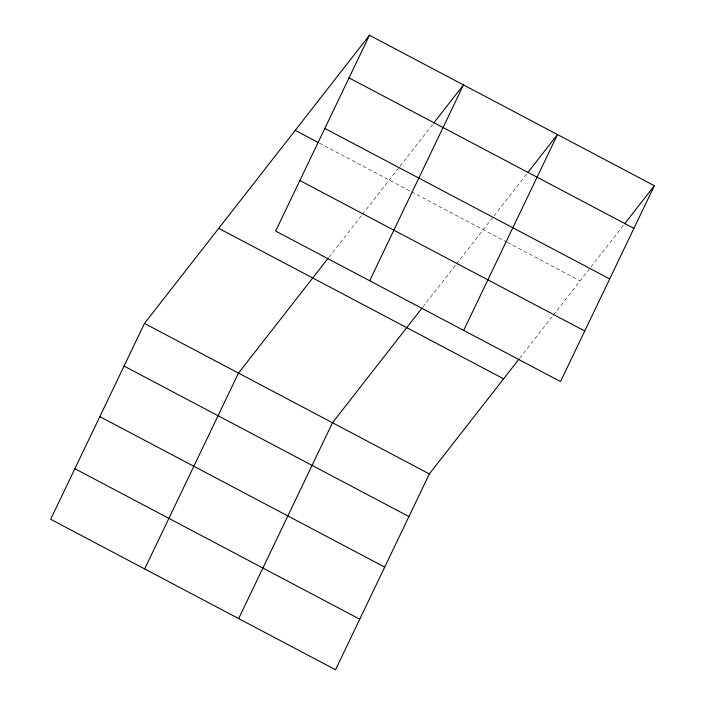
<?xml version="1.0" encoding="UTF-8"?>
<svg xmlns="http://www.w3.org/2000/svg" width="705" height="705" viewBox="0 0 705 705"><rect width="100%" height="100%" fill="white"/><g stroke="black" fill="none" stroke-linecap="round" stroke-linejoin="round"><path stroke-width="0.53" stroke-dasharray="3.52 2.64" d="M328.838 257.369L361.718 215.254M362.388 214.391L399.356 167.041M400.035 166.177L432.429 124.679M422.85 307.027L455.73 264.913M456.399 264.049L493.368 216.699M494.046 215.836L527.12 173.474M519.708 358.193L552.588 316.078M553.258 315.214L590.226 267.865M590.905 267.001L623.978 224.639M319.453 143.15L410.557 191.275M411.526 191.786L506.49 241.947M507.459 242.458L580.1 280.837"/><path stroke-width="1.06" d="M369.473 35.25L275.646 231.081L560.519 381.564L654.346 185.732L369.473 35.25L144.481 323.436L50.654 519.268L335.527 669.75L429.354 473.919L519.039 359.048M144.657 568.926L238.484 373.095L328.169 258.224M369.658 280.74L463.485 84.908L433.786 122.952M238.669 618.585L332.496 422.753L422.18 307.882M463.661 330.398L557.488 134.567L527.789 172.61M624.648 223.776L654.346 185.732M349.046 77.885L633.927 228.367M324.829 128.433L609.702 278.924M295.228 130.354L318.484 142.639M299.872 180.524L584.745 331.015M218.726 228.332L503.599 378.814M144.481 323.436L429.354 473.919M124.054 366.062L408.926 516.553M99.828 416.62L384.71 567.102M74.871 468.71L359.753 619.193"/></g></svg>
